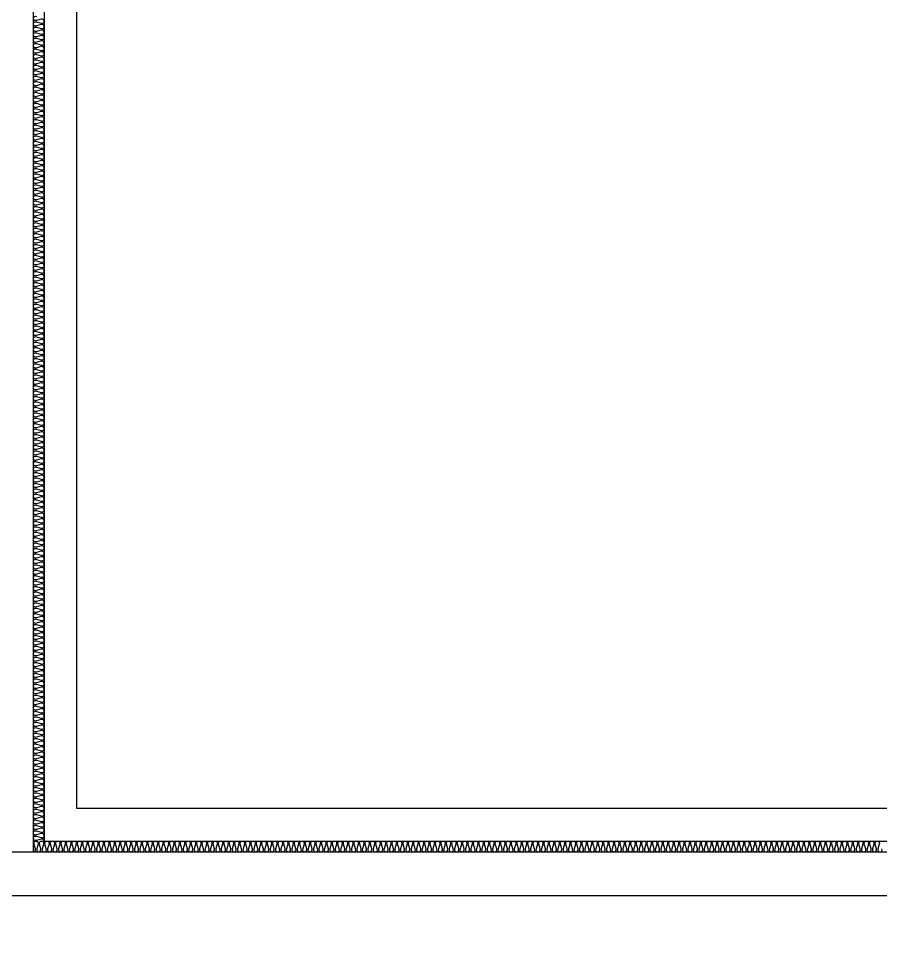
# Model space of a CAD drawing. Header units: millimetres. Extents: x -26983 to 60590, y 825 to 42375.
# Drawn here: x 56016.5 to 56094.2, y 18091.4 to 18175.5 of the extents above; entities that cross this region are included whole.
import ezdxf

# ---------------------------------------------------------------- set-up
doc = ezdxf.new("R2010")
doc.units = ezdxf.units.MM
doc.header["$LTSCALE"] = 100
doc.header["$MEASUREMENT"] = 0
doc.layers.get('0').update_dxf_attribs({"linetype": 'CONTINUOUS'})
doc.layers.add('ELE9', color=9, linetype='CONTINUOUS')

# ---------------------------------------------------------------- blocks, each defined once
blk = doc.blocks.new('B2FF')
at = {"layer": 'ELE9', "color": 253, "ltscale": 0.1}
for points in [[(37174174.7, 643646.3), (37148224.7, 643646.3, 0.414214), (37124724.7, 620146.3), (37124724.7, 600146.4, 1), (37171724.7, 600146.3), (37171724.7, 624896.3), (37174174.7, 624896.3)], [(37174174.7, 643346.3), (37148224.7, 643346.3, 0.414214), (37125024.7, 620146.3), (37125024.7, 600146.4, 1), (37171424.7, 600146.3), (37171424.7, 625196.3), (37174174.7, 625196.3)]]:
    blk.add_lwpolyline(points, format="xyb", dxfattribs=at)
at = {"layer": 'ELE9', "color": 253, "ltscale": 10000}
for points in [[(37150157.7, 590962.2, -0.021839), (37149174.7, 590836.2), (37149174.7, 586196.5), (37170574.7, 586196.5), (37170574.7, 597896.3), (37165899.7, 597896.3), (37165899.7, 601396.3), (37159549.9, 601396.3, -0.027482), (37159399.3, 600158.7, -0.027482)], [(37149174.7, 586196.5, 0.524856), (37149161.2, 586205.8), (37149138.3, 586199.6, -1.449198), (37149138.3, 586218.3), (37149161.2, 586212.1, 0.524856), (37149174.7, 586221.5, 0.524856), (37149161.2, 586230.8), (37149138.3, 586224.6, -1.449198), (37149138.3, 586243.3), (37149161.2, 586237.1, 0.524856), (37149174.7, 586246.5, 0.524856), (37149161.2, 586255.8), (37149138.3, 586249.6, -1.449198), (37149138.3, 586268.3), (37149161.2, 586262.1, 0.524856), (37149174.7, 586271.5, 0.524856), (37149161.2, 586280.8), (37149138.3, 586274.6, -1.449198), (37149138.3, 586293.3), (37149161.2, 586287.1, 0.524856), (37149174.7, 586296.5, 0.524856), (37149161.2, 586305.8), (37149138.3, 586299.6, -1.449198), (37149138.3, 586318.3), (37149161.2, 586312.1, 0.524856), (37149174.7, 586321.5, 0.524856), (37149161.2, 586330.8), (37149138.3, 586324.6, -1.449198), (37149138.3, 586343.3), (37149161.2, 586337.1, 0.524856), (37149174.7, 586346.5, 0.524856), (37149161.2, 586355.8), (37149138.3, 586349.6, -1.449198), (37149138.3, 586368.3), (37149161.2, 586362.1, 0.524856), (37149174.7, 586371.5, 0.524856), (37149161.2, 586380.8), (37149138.3, 586374.6, -1.449198), (37149138.3, 586393.3), (37149161.2, 586387.1, 0.524856), (37149174.7, 586396.5, 0.524856), (37149161.2, 586405.8), (37149138.3, 586399.6, -1.449198), (37149138.3, 586418.3), (37149161.2, 586412.1, 0.524856), (37149174.7, 586421.5, 0.524856), (37149161.2, 586430.8), (37149138.3, 586424.6, -1.449198), (37149138.3, 586443.3), (37149161.2, 586437.1, 0.524856), (37149174.7, 586446.5, 0.524856), (37149161.2, 586455.8), (37149138.3, 586449.6, -1.449198), (37149138.3, 586468.3), (37149161.2, 586462.1, 0.524856), (37149174.7, 586471.5, 0.524856), (37149161.2, 586480.8), (37149138.3, 586474.6, -1.449198), (37149138.3, 586493.3), (37149161.2, 586487.1, 0.524856), (37149174.7, 586496.5, 0.524856), (37149161.2, 586505.8), (37149138.3, 586499.6, -1.449198), (37149138.3, 586518.3), (37149161.2, 586512.1, 0.524856), (37149174.7, 586521.5, 0.524856), (37149161.2, 586530.8), (37149138.3, 586524.6, -1.449198), (37149138.3, 586543.3), (37149161.2, 586537.1, 0.524856), (37149174.7, 586546.5, 0.524856), (37149161.2, 586555.8), (37149138.3, 586549.6, -1.449198), (37149138.3, 586568.3), (37149161.2, 586562.1, 0.524856), (37149174.7, 586571.5, 0.524856), (37149161.2, 586580.8), (37149138.3, 586574.6, -1.449198), (37149138.3, 586593.3), (37149161.2, 586587.1, 0.524856), (37149174.7, 586596.5, 0.524856), (37149161.2, 586605.8), (37149138.3, 586599.6, -1.449198), (37149138.3, 586618.3), (37149161.2, 586612.1, 0.524856), (37149174.7, 586621.5, 0.524856), (37149161.2, 586630.8), (37149138.3, 586624.6, -1.449198), (37149138.3, 586643.3), (37149161.2, 586637.1, 0.524856), (37149174.7, 586646.5, 0.524856), (37149161.2, 586655.8), (37149138.3, 586649.6, -1.449198), (37149138.3, 586668.3), (37149161.2, 586662.1, 0.524856), (37149174.7, 586671.5, 0.524856), (37149161.2, 586680.8), (37149138.3, 586674.6, -1.449198), (37149138.3, 586693.3), (37149161.2, 586687.1, 0.524856), (37149174.7, 586696.5, 0.524856), (37149161.2, 586705.8), (37149138.3, 586699.6, -1.449198), (37149138.3, 586718.3), (37149161.2, 586712.1, 0.524856), (37149174.7, 586721.5, 0.524856), (37149161.2, 586730.8), (37149138.3, 586724.6, -1.449198), (37149138.3, 586743.3), (37149161.2, 586737.1, 0.524856), (37149174.7, 586746.5, 0.524856), (37149161.2, 586755.8), (37149138.3, 586749.6, -1.449198), (37149138.3, 586768.3), (37149161.2, 586762.1, 0.524856), (37149174.7, 586771.5, 0.524856), (37149161.2, 586780.8), (37149138.3, 586774.6, -1.449198), (37149138.3, 586793.3), (37149161.2, 586787.1, 0.524856), (37149174.7, 586796.5, 0.524856), (37149161.2, 586805.8), (37149138.3, 586799.6, -1.449198), (37149138.3, 586818.3), (37149161.2, 586812.1, 0.524856), (37149174.7, 586821.5, 0.524856), (37149161.2, 586830.8), (37149138.3, 586824.6, -1.449198), (37149138.3, 586843.3), (37149161.2, 586837.1, 0.524856), (37149174.7, 586846.5, 0.524856), (37149161.2, 586855.8), (37149138.3, 586849.6, -1.449198), (37149138.3, 586868.3), (37149161.2, 586862.1, 0.524856), (37149174.7, 586871.5, 0.524856), (37149161.2, 586880.8), (37149138.3, 586874.6, -1.449198), (37149138.3, 586893.3), (37149161.2, 586887.1, 0.524856), (37149174.7, 586896.5, 0.524856), (37149161.2, 586905.8), (37149138.3, 586899.6, -1.449198), (37149138.3, 586918.3), (37149161.2, 586912.1, 0.524856), (37149174.7, 586921.5, 0.524856), (37149161.2, 586930.8), (37149138.3, 586924.6, -1.449198), (37149138.3, 586943.3), (37149161.2, 586937.1, 0.524856), (37149174.7, 586946.5, 0.524856), (37149161.2, 586955.8), (37149138.3, 586949.6, -1.449198), (37149138.3, 586968.3), (37149161.2, 586962.1, 0.524856), (37149174.7, 586971.5, 0.524856), (37149161.2, 586980.8), (37149138.3, 586974.6, -1.449198), (37149138.3, 586993.3), (37149161.2, 586987.1, 0.524856), (37149174.7, 586996.5, 0.524856), (37149161.2, 587005.8), (37149138.3, 586999.6, -1.449198), (37149138.3, 587018.3), (37149161.2, 587012.1, 0.524856), (37149174.7, 587021.5, 0.524856), (37149161.2, 587030.8), (37149138.3, 587024.6, -1.449198), (37149138.3, 587043.3), (37149161.2, 587037.1, 0.524856), (37149174.7, 587046.5, 0.524856), (37149161.2, 587055.8), (37149138.3, 587049.6, -1.449198), (37149138.3, 587068.3), (37149161.2, 587062.1, 0.524856), (37149174.7, 587071.5, 0.524856), (37149161.2, 587080.8), (37149138.3, 587074.6, -1.449198), (37149138.3, 587093.3), (37149161.2, 587087.1, 0.524856), (37149174.7, 587096.5, 0.524856), (37149161.2, 587105.8), (37149138.3, 587099.6, -1.449198), (37149138.3, 587118.3), (37149161.2, 587112.1, 0.524856), (37149174.7, 587121.5, 0.524856), (37149161.2, 587130.8), (37149138.3, 587124.6, -1.449198), (37149138.3, 587143.3), (37149161.2, 587137.1, 0.524856), (37149174.7, 587146.5, 0.524856), (37149161.2, 587155.8), (37149138.3, 587149.6, -1.449198), (37149138.3, 587168.3), (37149161.2, 587162.1, 0.524856), (37149174.7, 587171.5, 0.524856), (37149161.2, 587180.8), (37149138.3, 587174.6, -1.449198), (37149138.3, 587193.3), (37149161.2, 587187.1, 0.524856), (37149174.7, 587196.5, 0.524856), (37149161.2, 587205.8), (37149138.3, 587199.6, -1.449198), (37149138.3, 587218.3), (37149161.2, 587212.1, 0.524856), (37149174.7, 587221.5, 0.524856), (37149161.2, 587230.8), (37149138.3, 587224.6, -1.449198), (37149138.3, 587243.3), (37149161.2, 587237.1, 0.524856), (37149174.7, 587246.5, 0.524856), (37149161.2, 587255.8), (37149138.3, 587249.6, -1.449198), (37149138.3, 587268.3), (37149161.2, 587262.1, 0.524856), (37149174.7, 587271.5, 0.524856), (37149161.2, 587280.8), (37149138.3, 587274.6, -1.449198), (37149138.3, 587293.3), (37149161.2, 587287.1, 0.524856), (37149174.7, 587296.5, 0.524856), (37149161.2, 587305.8), (37149138.3, 587299.6, -1.449198), (37149138.3, 587318.3), (37149161.2, 587312.1, 0.524856), (37149174.7, 587321.5, 0.524856), (37149161.2, 587330.8), (37149138.3, 587324.6, -1.449198), (37149138.3, 587343.3), (37149161.2, 587337.1, 0.524856), (37149174.7, 587346.5, 0.524856), (37149161.2, 587355.8), (37149138.3, 587349.6, -1.449198), (37149138.3, 587368.3), (37149161.2, 587362.1, 0.524856), (37149174.7, 587371.5, 0.524856), (37149161.2, 587380.8), (37149138.3, 587374.6, -1.449198), (37149138.3, 587393.3), (37149161.2, 587387.1, 0.524856), (37149174.7, 587396.5, 0.524856), (37149161.2, 587405.8), (37149138.3, 587399.6, -1.449198), (37149138.3, 587418.3), (37149161.2, 587412.1, 0.524856), (37149174.7, 587421.5, 0.524856), (37149161.2, 587430.8), (37149138.3, 587424.6, -1.449198), (37149138.3, 587443.3), (37149161.2, 587437.1, 0.524856), (37149174.7, 587446.5, 0.524856), (37149161.2, 587455.8), (37149138.3, 587449.6, -1.449198), (37149138.3, 587468.3), (37149161.2, 587462.1, 0.524856), (37149174.7, 587471.5, 0.524856), (37149161.2, 587480.8), (37149138.3, 587474.6, -1.449198), (37149138.3, 587493.3), (37149161.2, 587487.1, 0.524856), (37149174.7, 587496.5, 0.524856), (37149161.2, 587505.8), (37149138.3, 587499.6, -1.449198), (37149138.3, 587518.3), (37149161.2, 587512.1, 0.524856), (37149174.7, 587521.5, 0.524856), (37149161.2, 587530.8), (37149138.3, 587524.6, -1.449198), (37149138.3, 587543.3), (37149161.2, 587537.1, 0.524856), (37149174.7, 587546.5, 0.524856), (37149161.2, 587555.8), (37149138.3, 587549.6, -1.449198), (37149138.3, 587568.3), (37149161.2, 587562.1, 0.524856), (37149174.7, 587571.5, 0.524856), (37149161.2, 587580.8), (37149138.3, 587574.6, -1.449198), (37149138.3, 587593.3), (37149161.2, 587587.1, 0.524856), (37149174.7, 587596.5, 0.524856), (37149161.2, 587605.8), (37149138.3, 587599.6, -1.449198), (37149138.3, 587618.3), (37149161.2, 587612.1, 0.524856), (37149174.7, 587621.5, 0.524856), (37149161.2, 587630.8), (37149138.3, 587624.6, -1.449198), (37149138.3, 587643.3), (37149161.2, 587637.1, 0.524856), (37149174.7, 587646.5, 0.524856), (37149161.2, 587655.8), (37149138.3, 587649.6, -1.449198), (37149138.3, 587668.3), (37149161.2, 587662.1, 0.524856), (37149174.7, 587671.5, 0.524856), (37149161.2, 587680.8), (37149138.3, 587674.6, -1.449198), (37149138.3, 587693.3), (37149161.2, 587687.1, 0.524856), (37149174.7, 587696.5, 0.524856), (37149161.2, 587705.8), (37149138.3, 587699.6, -1.449198), (37149138.3, 587718.3), (37149161.2, 587712.1, 0.524856), (37149174.7, 587721.5, 0.524856), (37149161.2, 587730.8), (37149138.3, 587724.6, -1.449198), (37149138.3, 587743.3), (37149161.2, 587737.1, 0.524856), (37149174.7, 587746.5, 0.524856), (37149161.2, 587755.8), (37149138.3, 587749.6, -1.449198), (37149138.3, 587768.3), (37149161.2, 587762.1, 0.524856), (37149174.7, 587771.5, 0.524856), (37149161.2, 587780.8), (37149138.3, 587774.6, -1.449198), (37149138.3, 587793.3), (37149161.2, 587787.1, 0.524856), (37149174.7, 587796.5, 0.524856), (37149161.2, 587805.8), (37149138.3, 587799.6, -1.449198), (37149138.3, 587818.3), (37149161.2, 587812.1, 0.524856), (37149174.7, 587821.5, 0.524856), (37149161.2, 587830.8), (37149138.3, 587824.6, -1.449198), (37149138.3, 587843.3), (37149161.2, 587837.1, 0.524856), (37149174.7, 587846.5, 0.524856), (37149161.2, 587855.8), (37149138.3, 587849.6, -1.449198), (37149138.3, 587868.3), (37149161.2, 587862.1, 0.524856), (37149174.7, 587871.5, 0.524856), (37149161.2, 587880.8), (37149138.3, 587874.6, -1.449198), (37149138.3, 587893.3), (37149161.2, 587887.1, 0.524856), (37149174.7, 587896.5, 0.524856), (37149161.2, 587905.8), (37149138.3, 587899.6, -1.449198), (37149138.3, 587918.3), (37149161.2, 587912.1, 0.524856), (37149174.7, 587921.5, 0.524856), (37149161.2, 587930.8), (37149138.3, 587924.6, -1.449198), (37149138.3, 587943.3), (37149161.2, 587937.1, 0.524856), (37149174.7, 587946.5, 0.524856), (37149161.2, 587955.8), (37149138.3, 587949.6, -1.449198), (37149138.3, 587968.3), (37149161.2, 587962.1, 0.524856), (37149174.7, 587971.5, 0.524856), (37149161.2, 587980.8), (37149138.3, 587974.6, -1.449198), (37149138.3, 587993.3), (37149161.2, 587987.1, 0.524856), (37149174.7, 587996.5, 0.524856), (37149161.2, 588005.8), (37149138.3, 587999.6, -1.449198), (37149138.3, 588018.3), (37149161.2, 588012.1, 0.524856), (37149174.7, 588021.5, 0.524856), (37149161.2, 588030.8), (37149138.3, 588024.6, -1.449198), (37149138.3, 588043.3), (37149161.2, 588037.1, 0.524856), (37149174.7, 588046.5, 0.524856), (37149161.2, 588055.8), (37149138.3, 588049.6, -1.449198), (37149138.3, 588068.3), (37149161.2, 588062.1, 0.524856), (37149174.7, 588071.5, 0.524856), (37149161.2, 588080.8), (37149138.3, 588074.6, -1.449198), (37149138.3, 588093.3), (37149161.2, 588087.1, 0.524856), (37149174.7, 588096.5, 0.524856), (37149161.2, 588105.8), (37149138.3, 588099.6, -1.449198), (37149138.3, 588118.3), (37149161.2, 588112.1, 0.524856), (37149174.7, 588121.5, 0.524856), (37149161.2, 588130.8), (37149138.3, 588124.6, -1.449198), (37149138.3, 588143.3), (37149161.2, 588137.1, 0.524856), (37149174.7, 588146.5, 0.524856), (37149161.2, 588155.8), (37149138.3, 588149.6, -1.449198), (37149138.3, 588168.3), (37149161.2, 588162.1, 0.524856), (37149174.7, 588171.5, 0.524856), (37149161.2, 588180.8), (37149138.3, 588174.6, -1.449198), (37149138.3, 588193.3), (37149161.2, 588187.1, 0.524856), (37149174.7, 588196.5, 0.524856), (37149161.2, 588205.8), (37149138.3, 588199.6, -1.449198), (37149138.3, 588218.3), (37149161.2, 588212.1, 0.524856), (37149174.7, 588221.5, 0.524856), (37149161.2, 588230.8), (37149138.3, 588224.6, -1.449198), (37149138.3, 588243.3), (37149161.2, 588237.1, 0.524856), (37149174.7, 588246.5, 0.524856), (37149161.2, 588255.8), (37149138.3, 588249.6, -1.449198), (37149138.3, 588268.3), (37149161.2, 588262.1, 0.524856), (37149174.7, 588271.5, 0.524856), (37149161.2, 588280.8), (37149138.3, 588274.6, -1.449198), (37149138.3, 588293.3), (37149161.2, 588287.1, 0.524856), (37149174.7, 588296.5, 0.524856), (37149161.2, 588305.8), (37149138.3, 588299.6, -1.449198), (37149138.3, 588318.3), (37149161.2, 588312.1, 0.524856), (37149174.7, 588321.5, 0.524856), (37149161.2, 588330.8), (37149138.3, 588324.6, -1.449198), (37149138.3, 588343.3), (37149161.2, 588337.1, 0.524856), (37149174.7, 588346.5, 0.524856), (37149161.2, 588355.8), (37149138.3, 588349.6, -1.449198), (37149138.3, 588368.3), (37149161.2, 588362.1, 0.524856), (37149174.7, 588371.5, 0.524856), (37149161.2, 588380.8), (37149138.3, 588374.6, -1.449198), (37149138.3, 588393.3), (37149161.2, 588387.1, 0.524856), (37149174.7, 588396.5, 0.524856), (37149161.2, 588405.8), (37149138.3, 588399.6, -1.449198), (37149138.3, 588418.3), (37149161.2, 588412.1, 0.524856), (37149174.7, 588421.5, 0.524856), (37149161.2, 588430.8), (37149138.3, 588424.6, -1.449198), (37149138.3, 588443.3), (37149161.2, 588437.1, 0.524856), (37149174.7, 588446.5, 0.524856), (37149161.2, 588455.8), (37149138.3, 588449.6, -1.449198), (37149138.3, 588468.3), (37149161.2, 588462.1, 0.524856), (37149174.7, 588471.5, 0.524856), (37149161.2, 588480.8), (37149138.3, 588474.6, -1.449198), (37149138.3, 588493.3), (37149161.2, 588487.1, 0.524856), (37149174.7, 588496.5, 0.524856), (37149161.2, 588505.8), (37149138.3, 588499.6, -1.449198), (37149138.3, 588518.3), (37149161.2, 588512.1, 0.524856), (37149174.7, 588521.5, 0.524856), (37149161.2, 588530.8), (37149138.3, 588524.6, -1.449198), (37149138.3, 588543.3), (37149161.2, 588537.1, 0.524856), (37149174.7, 588546.5, 0.524856), (37149161.2, 588555.8), (37149138.3, 588549.6, -1.449198), (37149138.3, 588568.3), (37149161.2, 588562.1, 0.524856), (37149174.7, 588571.5, 0.524856), (37149161.2, 588580.8), (37149138.3, 588574.6, -1.449198), (37149138.3, 588593.3), (37149161.2, 588587.1, 0.524856), (37149174.7, 588596.5, 0.524856), (37149161.2, 588605.8), (37149138.3, 588599.6, -1.449198), (37149138.3, 588618.3), (37149161.2, 588612.1, 0.524856), (37149174.7, 588621.5, 0.524856), (37149161.2, 588630.8), (37149138.3, 588624.6, -1.449198), (37149138.3, 588643.3), (37149161.2, 588637.1, 0.524856), (37149174.7, 588646.5, 0.524856), (37149161.2, 588655.8), (37149138.3, 588649.6, -1.449198), (37149138.3, 588668.3), (37149161.2, 588662.1, 0.524856), (37149174.7, 588671.5, 0.524856), (37149161.2, 588680.8), (37149138.3, 588674.6, -1.449198), (37149138.3, 588693.3), (37149161.2, 588687.1, 0.524856), (37149174.7, 588696.5, 0.524856), (37149161.2, 588705.8), (37149138.3, 588699.6, -1.449198), (37149138.3, 588718.3), (37149161.2, 588712.1, 0.524856), (37149174.7, 588721.5, 0.524856), (37149161.2, 588730.8), (37149138.3, 588724.6, -1.449198), (37149138.3, 588743.3), (37149161.2, 588737.1, 0.524856), (37149174.7, 588746.5, 0.524856), (37149161.2, 588755.8), (37149138.3, 588749.6, -1.449198), (37149138.3, 588768.3), (37149161.2, 588762.1, 0.524856), (37149174.7, 588771.5, 0.524856), (37149161.2, 588780.8), (37149138.3, 588774.6, -1.449198), (37149138.3, 588793.3), (37149161.2, 588787.1, 0.524856), (37149174.7, 588796.5, 0.524856), (37149161.2, 588805.8), (37149138.3, 588799.6, -1.449198), (37149138.3, 588818.3), (37149161.2, 588812.1, 0.524856), (37149174.7, 588821.5, 0.524856), (37149161.2, 588830.8), (37149138.3, 588824.6, -1.449198), (37149138.3, 588843.3), (37149161.2, 588837.1, 0.524856), (37149174.7, 588846.5, 0.524856), (37149161.2, 588855.8), (37149138.3, 588849.6, -1.449198), (37149138.3, 588868.3), (37149161.2, 588862.1, 0.524856), (37149174.7, 588871.5, 0.524856), (37149161.2, 588880.8), (37149138.3, 588874.6, -1.449198), (37149138.3, 588893.3), (37149161.2, 588887.1, 0.524856), (37149174.7, 588896.5, 0.524856), (37149161.2, 588905.8), (37149138.3, 588899.6, -1.449198), (37149138.3, 588918.3), (37149161.2, 588912.1, 0.524856), (37149174.7, 588921.5, 0.524856), (37149161.2, 588930.8), (37149138.3, 588924.6, -1.449198), (37149138.3, 588943.3), (37149161.2, 588937.1, 0.524856), (37149174.7, 588946.5, 0.524856), (37149161.2, 588955.8), (37149138.3, 588949.6, -1.449198), (37149138.3, 588968.3), (37149161.2, 588962.1, 0.524856), (37149174.7, 588971.5, 0.524856), (37149161.2, 588980.8), (37149138.3, 588974.6, -1.449198), (37149138.3, 588993.3), (37149161.2, 588987.1, 0.524856), (37149174.7, 588996.5, 0.524856), (37149161.2, 589005.8), (37149138.3, 588999.6, -1.449198), (37149138.3, 589018.3), (37149161.2, 589012.1, 0.524856), (37149174.7, 589021.5, 0.524856), (37149161.2, 589030.8), (37149138.3, 589024.6, -1.449198), (37149138.3, 589043.3), (37149161.2, 589037.1, 0.524856), (37149174.7, 589046.5, 0.524856), (37149161.2, 589055.8), (37149138.3, 589049.6, -1.449198), (37149138.3, 589068.3), (37149161.2, 589062.1, 0.524856), (37149174.7, 589071.5, 0.524856), (37149161.2, 589080.8), (37149138.3, 589074.6, -1.449198), (37149138.3, 589093.3), (37149161.2, 589087.1, 0.524856), (37149174.7, 589096.5, 0.524856), (37149161.2, 589105.8), (37149138.3, 589099.6, -1.449198), (37149138.3, 589118.3), (37149161.2, 589112.1, 0.524856), (37149174.7, 589121.5, 0.524856), (37149161.2, 589130.8), (37149138.3, 589124.6, -1.449198), (37149138.3, 589143.3), (37149161.2, 589137.1, 0.524856), (37149174.7, 589146.5, 0.524856), (37149161.2, 589155.8), (37149138.3, 589149.6, -1.449198), (37149138.3, 589168.3), (37149161.2, 589162.1, 0.524856), (37149174.7, 589171.5, 0.524856), (37149161.2, 589180.8), (37149138.3, 589174.6, -1.449198), (37149138.3, 589193.3), (37149161.2, 589187.1, 0.524856), (37149174.7, 589196.5, 0.524856), (37149161.2, 589205.8), (37149138.3, 589199.6, -1.449198), (37149138.3, 589218.3), (37149161.2, 589212.1, 0.524856), (37149174.7, 589221.5, 0.524856), (37149161.2, 589230.8), (37149138.3, 589224.6, -1.449198), (37149138.3, 589243.3), (37149161.2, 589237.1, 0.524856), (37149174.7, 589246.5, 0.524856), (37149161.2, 589255.8), (37149138.3, 589249.6, -1.449198), (37149138.3, 589268.3), (37149161.2, 589262.1, 0.524856), (37149174.7, 589271.5, 0.524856), (37149161.2, 589280.8), (37149138.3, 589274.6, -1.449198), (37149138.3, 589293.3), (37149161.2, 589287.1, 0.524856), (37149174.7, 589296.5, 0.524856), (37149161.2, 589305.8), (37149138.3, 589299.6, -1.449198), (37149138.3, 589318.3), (37149161.2, 589312.1, 0.524856), (37149174.7, 589321.5, 0.524856), (37149161.2, 589330.8), (37149138.3, 589324.6, -1.449198), (37149138.3, 589343.3), (37149161.2, 589337.1, 0.524856), (37149174.7, 589346.5, 0.524856), (37149161.2, 589355.8), (37149138.3, 589349.6, -1.449198), (37149138.3, 589368.3), (37149161.2, 589362.1, 0.524856), (37149174.7, 589371.5, 0.524856), (37149161.2, 589380.8), (37149138.3, 589374.6, -1.449198), (37149138.3, 589393.3), (37149161.2, 589387.1, 0.524856), (37149174.7, 589396.5, 0.524856), (37149161.2, 589405.8), (37149138.3, 589399.6, -1.449198), (37149138.3, 589418.3), (37149161.2, 589412.1, 0.524856), (37149174.7, 589421.5, 0.524856), (37149161.2, 589430.8), (37149138.3, 589424.6, -1.449198), (37149138.3, 589443.3), (37149161.2, 589437.1, 0.524856), (37149174.7, 589446.5, 0.524856), (37149161.2, 589455.8), (37149138.3, 589449.6, -1.449198), (37149138.3, 589468.3), (37149161.2, 589462.1, 0.524856), (37149174.7, 589471.5, 0.524856), (37149161.2, 589480.8), (37149138.3, 589474.6, -1.449198), (37149138.3, 589493.3), (37149161.2, 589487.1, 0.524856), (37149174.7, 589496.5, 0.524856), (37149161.2, 589505.8), (37149138.3, 589499.6, -1.449198), (37149138.3, 589518.3), (37149161.2, 589512.1, 0.524856), (37149174.7, 589521.5, 0.524856), (37149161.2, 589530.8), (37149138.3, 589524.6, -1.449198), (37149138.3, 589543.3), (37149161.2, 589537.1, 0.524856), (37149174.7, 589546.5, 0.524856), (37149161.2, 589555.8), (37149138.3, 589549.6, -1.449198), (37149138.3, 589568.3), (37149161.2, 589562.1, 0.524856), (37149174.7, 589571.5, 0.524856), (37149161.2, 589580.8), (37149138.3, 589574.6, -1.449198), (37149138.3, 589593.3), (37149161.2, 589587.1, 0.524856), (37149174.7, 589596.5, 0.524856), (37149161.2, 589605.8), (37149138.3, 589599.6, -1.449198), (37149138.3, 589618.3), (37149161.2, 589612.1, 0.524856), (37149174.7, 589621.5, 0.524856), (37149161.2, 589630.8), (37149138.3, 589624.6, -1.449198), (37149138.3, 589643.3), (37149161.2, 589637.1, 0.524856), (37149174.7, 589646.5, 0.524856), (37149161.2, 589655.8), (37149138.3, 589649.6, -1.449198), (37149138.3, 589668.3), (37149161.2, 589662.1, 0.524856), (37149174.7, 589671.5, 0.524856), (37149161.2, 589680.8), (37149138.3, 589674.6, -1.449198), (37149138.3, 589693.3), (37149161.2, 589687.1, 0.524856), (37149174.7, 589696.5, 0.524856), (37149161.2, 589705.8), (37149138.3, 589699.6, -1.449198), (37149138.3, 589718.3), (37149161.2, 589712.1, 0.524856), (37149174.7, 589721.5, 0.524856), (37149161.2, 589730.8), (37149138.3, 589724.6, -1.449198), (37149138.3, 589743.3), (37149161.2, 589737.1, 0.524856), (37149174.7, 589746.5, 0.524856), (37149161.2, 589755.8), (37149138.3, 589749.6, -1.449198), (37149138.3, 589768.3), (37149161.2, 589762.1, 0.524856), (37149174.7, 589771.5, 0.524856), (37149161.2, 589780.8), (37149138.3, 589774.6, -1.449198), (37149138.3, 589793.3), (37149161.2, 589787.1, 0.524856), (37149174.7, 589796.5, 0.524856), (37149161.2, 589805.8), (37149138.3, 589799.6, -1.449198), (37149138.3, 589818.3), (37149161.2, 589812.1, 0.524856), (37149174.7, 589821.5, 0.524856), (37149161.2, 589830.8), (37149138.3, 589824.6, -1.449198), (37149138.3, 589843.3), (37149161.2, 589837.1, 0.524856), (37149174.7, 589846.5, 0.524856), (37149161.2, 589855.8), (37149138.3, 589849.6, -1.449198), (37149138.3, 589868.3), (37149161.2, 589862.1, 0.524856), (37149174.7, 589871.5, 0.524856), (37149161.2, 589880.8), (37149138.3, 589874.6, -1.449198), (37149138.3, 589893.3), (37149161.2, 589887.1, 0.524856), (37149174.7, 589896.5, 0.524856), (37149161.2, 589905.8), (37149138.3, 589899.6, -1.449198), (37149138.3, 589918.3), (37149161.2, 589912.1, 0.524856), (37149174.7, 589921.5, 0.524856), (37149161.2, 589930.8), (37149138.3, 589924.6, -1.449198), (37149138.3, 589943.3), (37149161.2, 589937.1, 0.524856), (37149174.7, 589946.5, 0.524856), (37149161.2, 589955.8), (37149138.3, 589949.6, -1.449198), (37149138.3, 589968.3), (37149161.2, 589962.1, 0.524856), (37149174.7, 589971.5, 0.524856), (37149161.2, 589980.8), (37149138.3, 589974.6, -1.449198), (37149138.3, 589993.3)], [(37149124.7, 586146.5, 0.524856), (37149134.1, 586160), (37149127.9, 586182.9, -1.449198), (37149146.6, 586182.9), (37149140.4, 586160, 0.524856), (37149149.7, 586146.5, 0.524856), (37149159.1, 586160), (37149152.9, 586182.9, -1.449198), (37149171.6, 586182.9), (37149165.4, 586160, 0.524856), (37149174.7, 586146.5, 0.524856), (37149184.1, 586160), (37149177.9, 586182.9, -1.449198), (37149196.6, 586182.9), (37149190.4, 586160, 0.524856), (37149199.7, 586146.5, 0.524856), (37149209.1, 586160), (37149202.9, 586182.9, -1.449198), (37149221.6, 586182.9), (37149215.4, 586160, 0.524856), (37149224.7, 586146.5, 0.524856), (37149234.1, 586160), (37149227.9, 586182.9, -1.449198), (37149246.6, 586182.9), (37149240.4, 586160, 0.524856), (37149249.7, 586146.5, 0.524856), (37149259.1, 586160), (37149252.9, 586182.9, -1.449198), (37149271.6, 586182.9), (37149265.4, 586160, 0.524856), (37149274.7, 586146.5, 0.524856), (37149284.1, 586160), (37149277.9, 586182.9, -1.449198), (37149296.6, 586182.9), (37149290.4, 586160, 0.524856), (37149299.7, 586146.5, 0.524856), (37149309.1, 586160), (37149302.9, 586182.9, -1.449198), (37149321.6, 586182.9), (37149315.4, 586160, 0.524856), (37149324.7, 586146.5, 0.524856), (37149334.1, 586160), (37149327.9, 586182.9, -1.449198), (37149346.6, 586182.9), (37149340.4, 586160, 0.524856), (37149349.7, 586146.5, 0.524856), (37149359.1, 586160), (37149352.9, 586182.9, -1.449198), (37149371.6, 586182.9), (37149365.4, 586160, 0.524856), (37149374.7, 586146.5, 0.524856), (37149384.1, 586160), (37149377.9, 586182.9, -1.449198), (37149396.6, 586182.9), (37149390.4, 586160, 0.524856), (37149399.7, 586146.5, 0.524856), (37149409.1, 586160), (37149402.9, 586182.9, -1.449198), (37149421.6, 586182.9), (37149415.4, 586160, 0.524856), (37149424.7, 586146.5, 0.524856), (37149434.1, 586160), (37149427.9, 586182.9, -1.449198), (37149446.6, 586182.9), (37149440.4, 586160, 0.524856), (37149449.7, 586146.5, 0.524856), (37149459.1, 586160), (37149452.9, 586182.9, -1.449198), (37149471.6, 586182.9), (37149465.4, 586160, 0.524856), (37149474.7, 586146.5, 0.524856), (37149484.1, 586160), (37149477.9, 586182.9, -1.449198), (37149496.6, 586182.9), (37149490.4, 586160, 0.524856), (37149499.7, 586146.5, 0.524856), (37149509.1, 586160), (37149502.9, 586182.9, -1.449198), (37149521.6, 586182.9), (37149515.4, 586160, 0.524856), (37149524.7, 586146.5, 0.524856), (37149534.1, 586160), (37149527.9, 586182.9, -1.449198), (37149546.6, 586182.9), (37149540.4, 586160, 0.524856), (37149549.7, 586146.5, 0.524856), (37149559.1, 586160), (37149552.9, 586182.9, -1.449198), (37149571.6, 586182.9), (37149565.4, 586160, 0.524856), (37149574.7, 586146.5, 0.524856), (37149584.1, 586160), (37149577.9, 586182.9, -1.449198), (37149596.6, 586182.9), (37149590.4, 586160, 0.524856), (37149599.7, 586146.5, 0.524856), (37149609.1, 586160), (37149602.9, 586182.9, -1.449198), (37149621.6, 586182.9), (37149615.4, 586160, 0.524856), (37149624.7, 586146.5, 0.524856), (37149634.1, 586160), (37149627.9, 586182.9, -1.449198), (37149646.6, 586182.9), (37149640.4, 586160, 0.524856), (37149649.7, 586146.5, 0.524856), (37149659.1, 586160), (37149652.9, 586182.9, -1.449198), (37149671.6, 586182.9), (37149665.4, 586160, 0.524856), (37149674.7, 586146.5, 0.524856), (37149684.1, 586160), (37149677.9, 586182.9, -1.449198), (37149696.6, 586182.9), (37149690.4, 586160, 0.524856), (37149699.7, 586146.5, 0.524856), (37149709.1, 586160), (37149702.9, 586182.9, -1.449198), (37149721.6, 586182.9), (37149715.4, 586160, 0.524856), (37149724.7, 586146.5, 0.524856), (37149734.1, 586160), (37149727.9, 586182.9, -1.449198), (37149746.6, 586182.9), (37149740.4, 586160, 0.524856), (37149749.7, 586146.5, 0.524856), (37149759.1, 586160), (37149752.9, 586182.9, -1.449198), (37149771.6, 586182.9), (37149765.4, 586160, 0.524856), (37149774.7, 586146.5, 0.524856), (37149784.1, 586160), (37149777.9, 586182.9, -1.449198), (37149796.6, 586182.9), (37149790.4, 586160, 0.524856), (37149799.7, 586146.5, 0.524856), (37149809.1, 586160), (37149802.9, 586182.9, -1.449198), (37149821.6, 586182.9), (37149815.4, 586160, 0.524856), (37149824.7, 586146.5, 0.524856), (37149834.1, 586160), (37149827.9, 586182.9, -1.449198), (37149846.6, 586182.9), (37149840.4, 586160, 0.524856), (37149849.7, 586146.5, 0.524856), (37149859.1, 586160), (37149852.9, 586182.9, -1.449198), (37149871.6, 586182.9), (37149865.4, 586160, 0.524856), (37149874.7, 586146.5, 0.524856), (37149884.1, 586160), (37149877.9, 586182.9, -1.449198), (37149896.6, 586182.9), (37149890.4, 586160, 0.524856), (37149899.7, 586146.5, 0.524856), (37149909.1, 586160), (37149902.9, 586182.9, -1.449198), (37149921.6, 586182.9), (37149915.4, 586160, 0.524856), (37149924.7, 586146.5, 0.524856), (37149934.1, 586160), (37149927.9, 586182.9, -1.449198), (37149946.6, 586182.9), (37149940.4, 586160, 0.524856), (37149949.7, 586146.5, 0.524856), (37149959.1, 586160), (37149952.9, 586182.9, -1.449198), (37149971.6, 586182.9), (37149965.4, 586160, 0.524856), (37149974.7, 586146.5, 0.524856), (37149984.1, 586160), (37149977.9, 586182.9, -1.449198), (37149996.6, 586182.9), (37149990.4, 586160, 0.524856), (37149999.7, 586146.5, 0.524856), (37150009.1, 586160), (37150002.9, 586182.9, -1.449198), (37150021.6, 586182.9), (37150015.4, 586160, 0.524856), (37150024.7, 586146.5, 0.524856), (37150034.1, 586160), (37150027.9, 586182.9, -1.449198), (37150046.6, 586182.9), (37150040.4, 586160, 0.524856), (37150049.7, 586146.5, 0.524856), (37150059.1, 586160), (37150052.9, 586182.9, -1.449198), (37150071.6, 586182.9), (37150065.4, 586160, 0.524856), (37150074.7, 586146.5, 0.524856), (37150084.1, 586160), (37150077.9, 586182.9, -1.449198), (37150096.6, 586182.9), (37150090.4, 586160, 0.524856), (37150099.7, 586146.5, 0.524856), (37150109.1, 586160), (37150102.9, 586182.9, -1.449198), (37150121.6, 586182.9), (37150115.4, 586160, 0.524856), (37150124.7, 586146.5, 0.524856), (37150134.1, 586160), (37150127.9, 586182.9, -1.449198), (37150146.6, 586182.9), (37150140.4, 586160, 0.524856), (37150149.7, 586146.5, 0.524856), (37150159.1, 586160), (37150152.9, 586182.9, -1.449198), (37150171.6, 586182.9), (37150165.4, 586160, 0.524856), (37150174.7, 586146.5, 0.524856), (37150184.1, 586160), (37150177.9, 586182.9, -1.449198), (37150196.6, 586182.9), (37150190.4, 586160, 0.524856), (37150199.7, 586146.5, 0.524856), (37150209.1, 586160), (37150202.9, 586182.9, -1.449198), (37150221.6, 586182.9), (37150215.4, 586160, 0.524856), (37150224.7, 586146.5, 0.524856), (37150234.1, 586160), (37150227.9, 586182.9, -1.449198), (37150246.6, 586182.9), (37150240.4, 586160, 0.524856), (37150249.7, 586146.5, 0.524856), (37150259.1, 586160), (37150252.9, 586182.9, -1.449198), (37150271.6, 586182.9), (37150265.4, 586160, 0.524856), (37150274.7, 586146.5, 0.524856), (37150284.1, 586160), (37150277.9, 586182.9, -1.449198), (37150296.6, 586182.9), (37150290.4, 586160, 0.524856), (37150299.7, 586146.5, 0.524856), (37150309.1, 586160), (37150302.9, 586182.9, -1.449198), (37150321.6, 586182.9), (37150315.4, 586160, 0.524856), (37150324.7, 586146.5, 0.524856), (37150334.1, 586160), (37150327.9, 586182.9, -1.449198), (37150346.6, 586182.9), (37150340.4, 586160, 0.524856), (37150349.7, 586146.5, 0.524856), (37150359.1, 586160), (37150352.9, 586182.9, -1.449198), (37150371.6, 586182.9), (37150365.4, 586160, 0.524856), (37150374.7, 586146.5, 0.524856), (37150384.1, 586160), (37150377.9, 586182.9, -1.449198), (37150396.6, 586182.9), (37150390.4, 586160, 0.524856), (37150399.7, 586146.5, 0.524856), (37150409.1, 586160), (37150402.9, 586182.9, -1.449198), (37150421.6, 586182.9), (37150415.4, 586160, 0.524856), (37150424.7, 586146.5, 0.524856), (37150434.1, 586160), (37150427.9, 586182.9, -1.449198), (37150446.6, 586182.9), (37150440.4, 586160, 0.524856), (37150449.7, 586146.5, 0.524856), (37150459.1, 586160), (37150452.9, 586182.9, -1.449198), (37150471.6, 586182.9), (37150465.4, 586160, 0.524856), (37150474.7, 586146.5, 0.524856), (37150484.1, 586160), (37150477.9, 586182.9, -1.449198), (37150496.6, 586182.9), (37150490.4, 586160, 0.524856), (37150499.7, 586146.5, 0.524856), (37150509.1, 586160), (37150502.9, 586182.9, -1.449198), (37150521.6, 586182.9), (37150515.4, 586160, 0.524856), (37150524.7, 586146.5, 0.524856), (37150534.1, 586160), (37150527.9, 586182.9, -1.449198), (37150546.6, 586182.9), (37150540.4, 586160, 0.524856), (37150549.7, 586146.5, 0.524856), (37150559.1, 586160), (37150552.9, 586182.9, -1.449198), (37150571.6, 586182.9), (37150565.4, 586160, 0.524856), (37150574.7, 586146.5, 0.524856), (37150584.1, 586160), (37150577.9, 586182.9, -1.449198), (37150596.6, 586182.9), (37150590.4, 586160, 0.524856), (37150599.7, 586146.5, 0.524856), (37150609.1, 586160), (37150602.9, 586182.9, -1.449198), (37150621.6, 586182.9), (37150615.4, 586160, 0.524856), (37150624.7, 586146.5, 0.524856), (37150634.1, 586160), (37150627.9, 586182.9, -1.449198), (37150646.6, 586182.9), (37150640.4, 586160, 0.524856), (37150649.7, 586146.5, 0.524856), (37150659.1, 586160), (37150652.9, 586182.9, -1.449198), (37150671.6, 586182.9), (37150665.4, 586160, 0.524856), (37150674.7, 586146.5, 0.524856), (37150684.1, 586160), (37150677.9, 586182.9, -1.449198), (37150696.6, 586182.9), (37150690.4, 586160, 0.524856), (37150699.7, 586146.5, 0.524856), (37150709.1, 586160), (37150702.9, 586182.9, -1.449198), (37150721.6, 586182.9), (37150715.4, 586160, 0.524856), (37150724.7, 586146.5, 0.524856), (37150734.1, 586160), (37150727.9, 586182.9, -1.449198), (37150746.6, 586182.9), (37150740.4, 586160, 0.524856), (37150749.7, 586146.5, 0.524856), (37150759.1, 586160), (37150752.9, 586182.9, -1.449198), (37150771.6, 586182.9), (37150765.4, 586160, 0.524856), (37150774.7, 586146.5, 0.524856), (37150784.1, 586160), (37150777.9, 586182.9, -1.449198), (37150796.6, 586182.9), (37150790.4, 586160, 0.524856), (37150799.7, 586146.5, 0.524856), (37150809.1, 586160), (37150802.9, 586182.9, -1.449198), (37150821.6, 586182.9), (37150815.4, 586160, 0.524856), (37150824.7, 586146.5, 0.524856), (37150834.1, 586160), (37150827.9, 586182.9, -1.449198), (37150846.6, 586182.9), (37150840.4, 586160, 0.524856), (37150849.7, 586146.5, 0.524856), (37150859.1, 586160), (37150852.9, 586182.9, -1.449198), (37150871.6, 586182.9), (37150865.4, 586160, 0.524856), (37150874.7, 586146.5, 0.524856), (37150884.1, 586160), (37150877.9, 586182.9, -1.449198), (37150896.6, 586182.9), (37150890.4, 586160, 0.524856), (37150899.7, 586146.5, 0.524856), (37150909.1, 586160), (37150902.9, 586182.9, -1.449198), (37150921.6, 586182.9), (37150915.4, 586160, 0.524856), (37150924.7, 586146.5, 0.524856), (37150934.1, 586160), (37150927.9, 586182.9, -1.449198), (37150946.6, 586182.9), (37150940.4, 586160, 0.524856), (37150949.7, 586146.5, 0.524856), (37150959.1, 586160), (37150952.9, 586182.9, -1.449198), (37150971.6, 586182.9), (37150965.4, 586160, 0.524856), (37150974.7, 586146.5, 0.524856), (37150984.1, 586160), (37150977.9, 586182.9, -1.449198), (37150996.6, 586182.9), (37150990.4, 586160, 0.524856), (37150999.7, 586146.5, 0.524856), (37151009.1, 586160), (37151002.9, 586182.9, -1.449198), (37151021.6, 586182.9), (37151015.4, 586160, 0.524856), (37151024.7, 586146.5, 0.524856), (37151034.1, 586160), (37151027.9, 586182.9, -1.449198), (37151046.6, 586182.9), (37151040.4, 586160, 0.524856), (37151049.7, 586146.5, 0.524856), (37151059.1, 586160), (37151052.9, 586182.9, -1.449198), (37151071.6, 586182.9), (37151065.4, 586160, 0.524856), (37151074.7, 586146.5, 0.524856), (37151084.1, 586160), (37151077.9, 586182.9, -1.449198), (37151096.6, 586182.9), (37151090.4, 586160, 0.524856), (37151099.7, 586146.5, 0.524856), (37151109.1, 586160), (37151102.9, 586182.9, -1.449198), (37151121.6, 586182.9), (37151115.4, 586160, 0.524856), (37151124.7, 586146.5, 0.524856), (37151134.1, 586160), (37151127.9, 586182.9, -1.449198), (37151146.6, 586182.9), (37151140.4, 586160, 0.524856), (37151149.7, 586146.5, 0.524856), (37151159.1, 586160), (37151152.9, 586182.9, -1.449198), (37151171.6, 586182.9), (37151165.4, 586160, 0.524856), (37151174.7, 586146.5, 0.524856), (37151184.1, 586160), (37151177.9, 586182.9, -1.449198), (37151196.6, 586182.9), (37151190.4, 586160, 0.524856), (37151199.7, 586146.5, 0.524856), (37151209.1, 586160), (37151202.9, 586182.9, -1.449198), (37151221.6, 586182.9), (37151215.4, 586160, 0.524856), (37151224.7, 586146.5, 0.524856), (37151234.1, 586160), (37151227.9, 586182.9, -1.449198), (37151246.6, 586182.9), (37151240.4, 586160, 0.524856), (37151249.7, 586146.5, 0.524856), (37151259.1, 586160), (37151252.9, 586182.9, -1.449198), (37151271.6, 586182.9), (37151265.4, 586160, 0.524856), (37151274.7, 586146.5, 0.524856), (37151284.1, 586160), (37151277.9, 586182.9, -1.449198), (37151296.6, 586182.9), (37151290.4, 586160, 0.524856), (37151299.7, 586146.5, 0.524856), (37151309.1, 586160), (37151302.9, 586182.9, -1.449198), (37151321.6, 586182.9), (37151315.4, 586160, 0.524856), (37151324.7, 586146.5, 0.524856), (37151334.1, 586160), (37151327.9, 586182.9, -1.449198), (37151346.6, 586182.9), (37151340.4, 586160, 0.524856), (37151349.7, 586146.5, 0.524856), (37151359.1, 586160), (37151352.9, 586182.9, -1.449198), (37151371.6, 586182.9), (37151365.4, 586160, 0.524856), (37151374.7, 586146.5, 0.524856), (37151384.1, 586160), (37151377.9, 586182.9, -1.449198), (37151396.6, 586182.9), (37151390.4, 586160, 0.524856), (37151399.7, 586146.5, 0.524856), (37151409.1, 586160), (37151402.9, 586182.9, -1.449198), (37151421.6, 586182.9), (37151415.4, 586160, 0.524856), (37151424.7, 586146.5, 0.524856), (37151434.1, 586160), (37151427.9, 586182.9, -1.449198), (37151446.6, 586182.9), (37151440.4, 586160, 0.524856), (37151449.7, 586146.5, 0.524856), (37151459.1, 586160), (37151452.9, 586182.9, -1.449198), (37151471.6, 586182.9), (37151465.4, 586160, 0.524856), (37151474.7, 586146.5, 0.524856), (37151484.1, 586160), (37151477.9, 586182.9, -1.449198), (37151496.6, 586182.9), (37151490.4, 586160, 0.524856), (37151499.7, 586146.5, 0.524856), (37151509.1, 586160), (37151502.9, 586182.9, -1.449198), (37151521.6, 586182.9), (37151515.4, 586160, 0.524856), (37151524.7, 586146.5, 0.524856), (37151534.1, 586160), (37151527.9, 586182.9, -1.449198), (37151546.6, 586182.9), (37151540.4, 586160, 0.524856), (37151549.7, 586146.5, 0.524856), (37151559.1, 586160), (37151552.9, 586182.9, -1.449198), (37151571.6, 586182.9), (37151565.4, 586160, 0.524856), (37151574.7, 586146.5, 0.524856), (37151584.1, 586160), (37151577.9, 586182.9, -1.449198), (37151596.6, 586182.9), (37151590.4, 586160, 0.524856), (37151599.7, 586146.5, 0.524856), (37151609.1, 586160), (37151602.9, 586182.9, -1.449198), (37151621.6, 586182.9), (37151615.4, 586160, 0.524856), (37151624.7, 586146.5, 0.524856), (37151634.1, 586160), (37151627.9, 586182.9, -1.449198), (37151646.6, 586182.9), (37151640.4, 586160, 0.524856), (37151649.7, 586146.5, 0.524856), (37151659.1, 586160), (37151652.9, 586182.9, -1.449198), (37151671.6, 586182.9), (37151665.4, 586160, 0.524856), (37151674.7, 586146.5, 0.524856), (37151684.1, 586160), (37151677.9, 586182.9, -1.449198), (37151696.6, 586182.9), (37151690.4, 586160, 0.524856), (37151699.7, 586146.5, 0.524856), (37151709.1, 586160), (37151702.9, 586182.9, -1.449198), (37151721.6, 586182.9), (37151715.4, 586160, 0.524856), (37151724.7, 586146.5, 0.524856), (37151734.1, 586160), (37151727.9, 586182.9, -1.449198), (37151746.6, 586182.9), (37151740.4, 586160, 0.524856), (37151749.7, 586146.5, 0.524856), (37151759.1, 586160), (37151752.9, 586182.9, -1.449198), (37151771.6, 586182.9), (37151765.4, 586160, 0.524856), (37151774.7, 586146.5, 0.524856), (37151784.1, 586160), (37151777.9, 586182.9, -1.449198), (37151796.6, 586182.9), (37151790.4, 586160, 0.524856), (37151799.7, 586146.5, 0.524856), (37151809.1, 586160), (37151802.9, 586182.9, -1.449198), (37151821.6, 586182.9), (37151815.4, 586160, 0.524856), (37151824.7, 586146.5, 0.524856), (37151834.1, 586160), (37151827.9, 586182.9, -1.449198), (37151846.6, 586182.9), (37151840.4, 586160, 0.524856), (37151849.7, 586146.5, 0.524856), (37151859.1, 586160), (37151852.9, 586182.9, -1.449198), (37151871.6, 586182.9), (37151865.4, 586160, 0.524856), (37151874.7, 586146.5, 0.524856), (37151884.1, 586160), (37151877.9, 586182.9, -1.449198), (37151896.6, 586182.9), (37151890.4, 586160, 0.524856), (37151899.7, 586146.5, 0.524856), (37151909.1, 586160), (37151902.9, 586182.9, -1.449198), (37151921.6, 586182.9), (37151915.4, 586160, 0.524856), (37151924.7, 586146.5, 0.524856), (37151934.1, 586160), (37151927.9, 586182.9, -1.449198), (37151946.6, 586182.9), (37151940.4, 586160, 0.524856), (37151949.7, 586146.5, 0.524856), (37151959.1, 586160), (37151952.9, 586182.9, -1.449198), (37151971.6, 586182.9), (37151965.4, 586160, 0.524856), (37151974.7, 586146.5, 0.524856), (37151984.1, 586160), (37151977.9, 586182.9, -1.449198), (37151996.6, 586182.9), (37151990.4, 586160, 0.524856), (37151999.7, 586146.5, 0.524856), (37152009.1, 586160), (37152002.9, 586182.9, -1.449198), (37152021.6, 586182.9), (37152015.4, 586160, 0.524856), (37152024.7, 586146.5, 0.524856), (37152034.1, 586160), (37152027.9, 586182.9, -1.449198), (37152046.6, 586182.9), (37152040.4, 586160, 0.524856), (37152049.7, 586146.5, 0.524856), (37152059.1, 586160), (37152052.9, 586182.9, -1.449198), (37152071.6, 586182.9), (37152065.4, 586160, 0.524856), (37152074.7, 586146.5, 0.524856), (37152084.1, 586160), (37152077.9, 586182.9, -1.449198), (37152096.6, 586182.9), (37152090.4, 586160, 0.524856), (37152099.7, 586146.5, 0.524856), (37152109.1, 586160), (37152102.9, 586182.9, -1.449198), (37152121.6, 586182.9), (37152115.4, 586160, 0.524856), (37152124.7, 586146.5, 0.524856), (37152134.1, 586160), (37152127.9, 586182.9, -1.449198), (37152146.6, 586182.9), (37152140.4, 586160, 0.524856), (37152149.7, 586146.5, 0.524856), (37152159.1, 586160), (37152152.9, 586182.9, -1.449198), (37152171.6, 586182.9), (37152165.4, 586160, 0.524856), (37152174.7, 586146.5, 0.524856), (37152184.1, 586160), (37152177.9, 586182.9, -1.449198), (37152196.6, 586182.9), (37152190.4, 586160, 0.524856), (37152199.7, 586146.5, 0.524856), (37152209.1, 586160), (37152202.9, 586182.9, -1.449198), (37152221.6, 586182.9), (37152215.4, 586160, 0.524856), (37152224.7, 586146.5, 0.524856), (37152234.1, 586160), (37152227.9, 586182.9, -1.449198), (37152246.6, 586182.9), (37152240.4, 586160, 0.524856), (37152249.7, 586146.5, 0.524856), (37152259.1, 586160), (37152252.9, 586182.9, -1.449198), (37152271.6, 586182.9), (37152265.4, 586160, 0.524856), (37152274.7, 586146.5, 0.524856), (37152284.1, 586160), (37152277.9, 586182.9, -1.449198), (37152296.6, 586182.9), (37152290.4, 586160, 0.524856), (37152299.7, 586146.5, 0.524856), (37152309.1, 586160), (37152302.9, 586182.9, -1.449198), (37152321.6, 586182.9), (37152315.4, 586160, 0.524856), (37152324.7, 586146.5, 0.524856), (37152334.1, 586160), (37152327.9, 586182.9, -1.449198), (37152346.6, 586182.9), (37152340.4, 586160, 0.524856), (37152349.7, 586146.5, 0.524856), (37152359.1, 586160), (37152352.9, 586182.9, -1.449198), (37152371.6, 586182.9), (37152365.4, 586160, 0.524856), (37152374.7, 586146.5, 0.524856), (37152384.1, 586160), (37152377.9, 586182.9, -1.449198), (37152396.6, 586182.9), (37152390.4, 586160, 0.524856), (37152399.7, 586146.5, 0.524856), (37152409.1, 586160), (37152402.9, 586182.9, -1.449198), (37152421.6, 586182.9), (37152415.4, 586160, 0.524856), (37152424.7, 586146.5, 0.524856), (37152434.1, 586160), (37152427.9, 586182.9, -1.449198), (37152446.6, 586182.9), (37152440.4, 586160, 0.524856), (37152449.7, 586146.5, 0.524856), (37152459.1, 586160), (37152452.9, 586182.9, -1.449198), (37152471.6, 586182.9), (37152465.4, 586160, 0.524856), (37152474.7, 586146.5, 0.524856), (37152484.1, 586160), (37152477.9, 586182.9, -1.449198), (37152496.6, 586182.9), (37152490.4, 586160, 0.524856), (37152499.7, 586146.5, 0.524856), (37152509.1, 586160), (37152502.9, 586182.9, -1.449198), (37152521.6, 586182.9), (37152515.4, 586160, 0.524856), (37152524.7, 586146.5, 0.524856), (37152534.1, 586160), (37152527.9, 586182.9, -1.449198), (37152546.6, 586182.9), (37152540.4, 586160, 0.524856), (37152549.7, 586146.5, 0.524856), (37152559.1, 586160), (37152552.9, 586182.9, -1.449198), (37152571.6, 586182.9), (37152565.4, 586160, 0.524856), (37152574.7, 586146.5, 0.524856), (37152584.1, 586160), (37152577.9, 586182.9, -1.449198), (37152596.6, 586182.9), (37152590.4, 586160, 0.524856), (37152599.7, 586146.5, 0.524856), (37152609.1, 586160), (37152602.9, 586182.9, -1.449198), (37152621.6, 586182.9), (37152615.4, 586160, 0.524856), (37152624.7, 586146.5, 0.524856), (37152634.1, 586160), (37152627.9, 586182.9, -1.449198), (37152646.6, 586182.9), (37152640.4, 586160, 0.524856), (37152649.7, 586146.5, 0.524856), (37152659.1, 586160), (37152652.9, 586182.9, -1.449198), (37152671.6, 586182.9), (37152665.4, 586160, 0.524856), (37152674.7, 586146.5, 0.524856), (37152684.1, 586160), (37152677.9, 586182.9, -1.449198), (37152696.6, 586182.9), (37152690.4, 586160, 0.524856), (37152699.7, 586146.5, 0.524856), (37152709.1, 586160), (37152702.9, 586182.9, -1.449198), (37152721.6, 586182.9), (37152715.4, 586160, 0.524856), (37152724.7, 586146.5, 0.524856), (37152734.1, 586160), (37152727.9, 586182.9, -1.449198), (37152746.6, 586182.9), (37152740.4, 586160, 0.524856), (37152749.7, 586146.5, 0.524856), (37152759.1, 586160), (37152752.9, 586182.9, -1.449198), (37152771.6, 586182.9), (37152765.4, 586160, 0.524856), (37152774.7, 586146.5, 0.524856), (37152784.1, 586160), (37152777.9, 586182.9, -1.449198), (37152796.6, 586182.9), (37152790.4, 586160, 0.524856), (37152799.7, 586146.5, 0.524856), (37152809.1, 586160), (37152802.9, 586182.9, -1.449198), (37152821.6, 586182.9), (37152815.4, 586160, 0.524856), (37152824.7, 586146.5, 0.524856), (37152834.1, 586160), (37152827.9, 586182.9, -1.449198), (37152846.6, 586182.9), (37152840.4, 586160, 0.524856), (37152849.7, 586146.5, 0.524856), (37152859.1, 586160), (37152852.9, 586182.9, -1.449198), (37152871.6, 586182.9), (37152865.4, 586160, 0.524856), (37152874.7, 586146.5, 0.524856), (37152884.1, 586160), (37152877.9, 586182.9, -1.449198), (37152896.6, 586182.9), (37152890.4, 586160, 0.524856), (37152899.7, 586146.5, 0.524856), (37152909.1, 586160), (37152902.9, 586182.9, -1.449198), (37152921.6, 586182.9), (37152915.4, 586160, 0.524856), (37152924.7, 586146.5, 0.524856), (37152934.1, 586160), (37152927.9, 586182.9, -1.449198), (37152946.6, 586182.9), (37152940.4, 586160, 0.524856), (37152949.7, 586146.5, 0.524856), (37152959.1, 586160), (37152952.9, 586182.9, -1.449198), (37152971.6, 586182.9), (37152965.4, 586160, 0.524856), (37152974.7, 586146.5, 0.524856), (37152984.1, 586160), (37152977.9, 586182.9, -1.449198), (37152996.6, 586182.9), (37152990.4, 586160, 0.524856), (37152999.7, 586146.5, 0.524856), (37153009.1, 586160), (37153002.9, 586182.9, -1.449198), (37153021.6, 586182.9), (37153015.4, 586160, 0.524856), (37153024.7, 586146.5, 0.524856), (37153034.1, 586160)]]:
    blk.add_lwpolyline(points, format="xyb", dxfattribs=at)
at = {"layer": 'ELE9', "color": 253, "ltscale": 0.1}
blk.add_lwpolyline([(37160220.5, 601246.3), (37165749.7, 601246.3), (37165749.7, 597746.3), (37170424.7, 597746.3), (37170424.7, 586346.5), (37149324.7, 586346.5), (37149324.7, 590167.3, 0.366259)], format="xyb", close=True, dxfattribs=at)
for points in [[(37149124.7, 586146.5), (37149124.7, 590882.2)], [(37147924.7, 586146.5), (37171073.8, 586146.5)], [(37147924.7, 585946.5), (37171073.8, 585946.5)]]:
    blk.add_lwpolyline(points, dxfattribs=at)

msp = doc.modelspace()

# ---------------------------------------------------------------- block references
at = {"xscale": 0.01956471256889679, "yscale": 0.01956471256889679, "zscale": 0.01956471256889679}
msp.add_blockref('B2FF', (-670794.073, 6632.608), dxfattribs=at)

doc.saveas('drawing.dxf')
